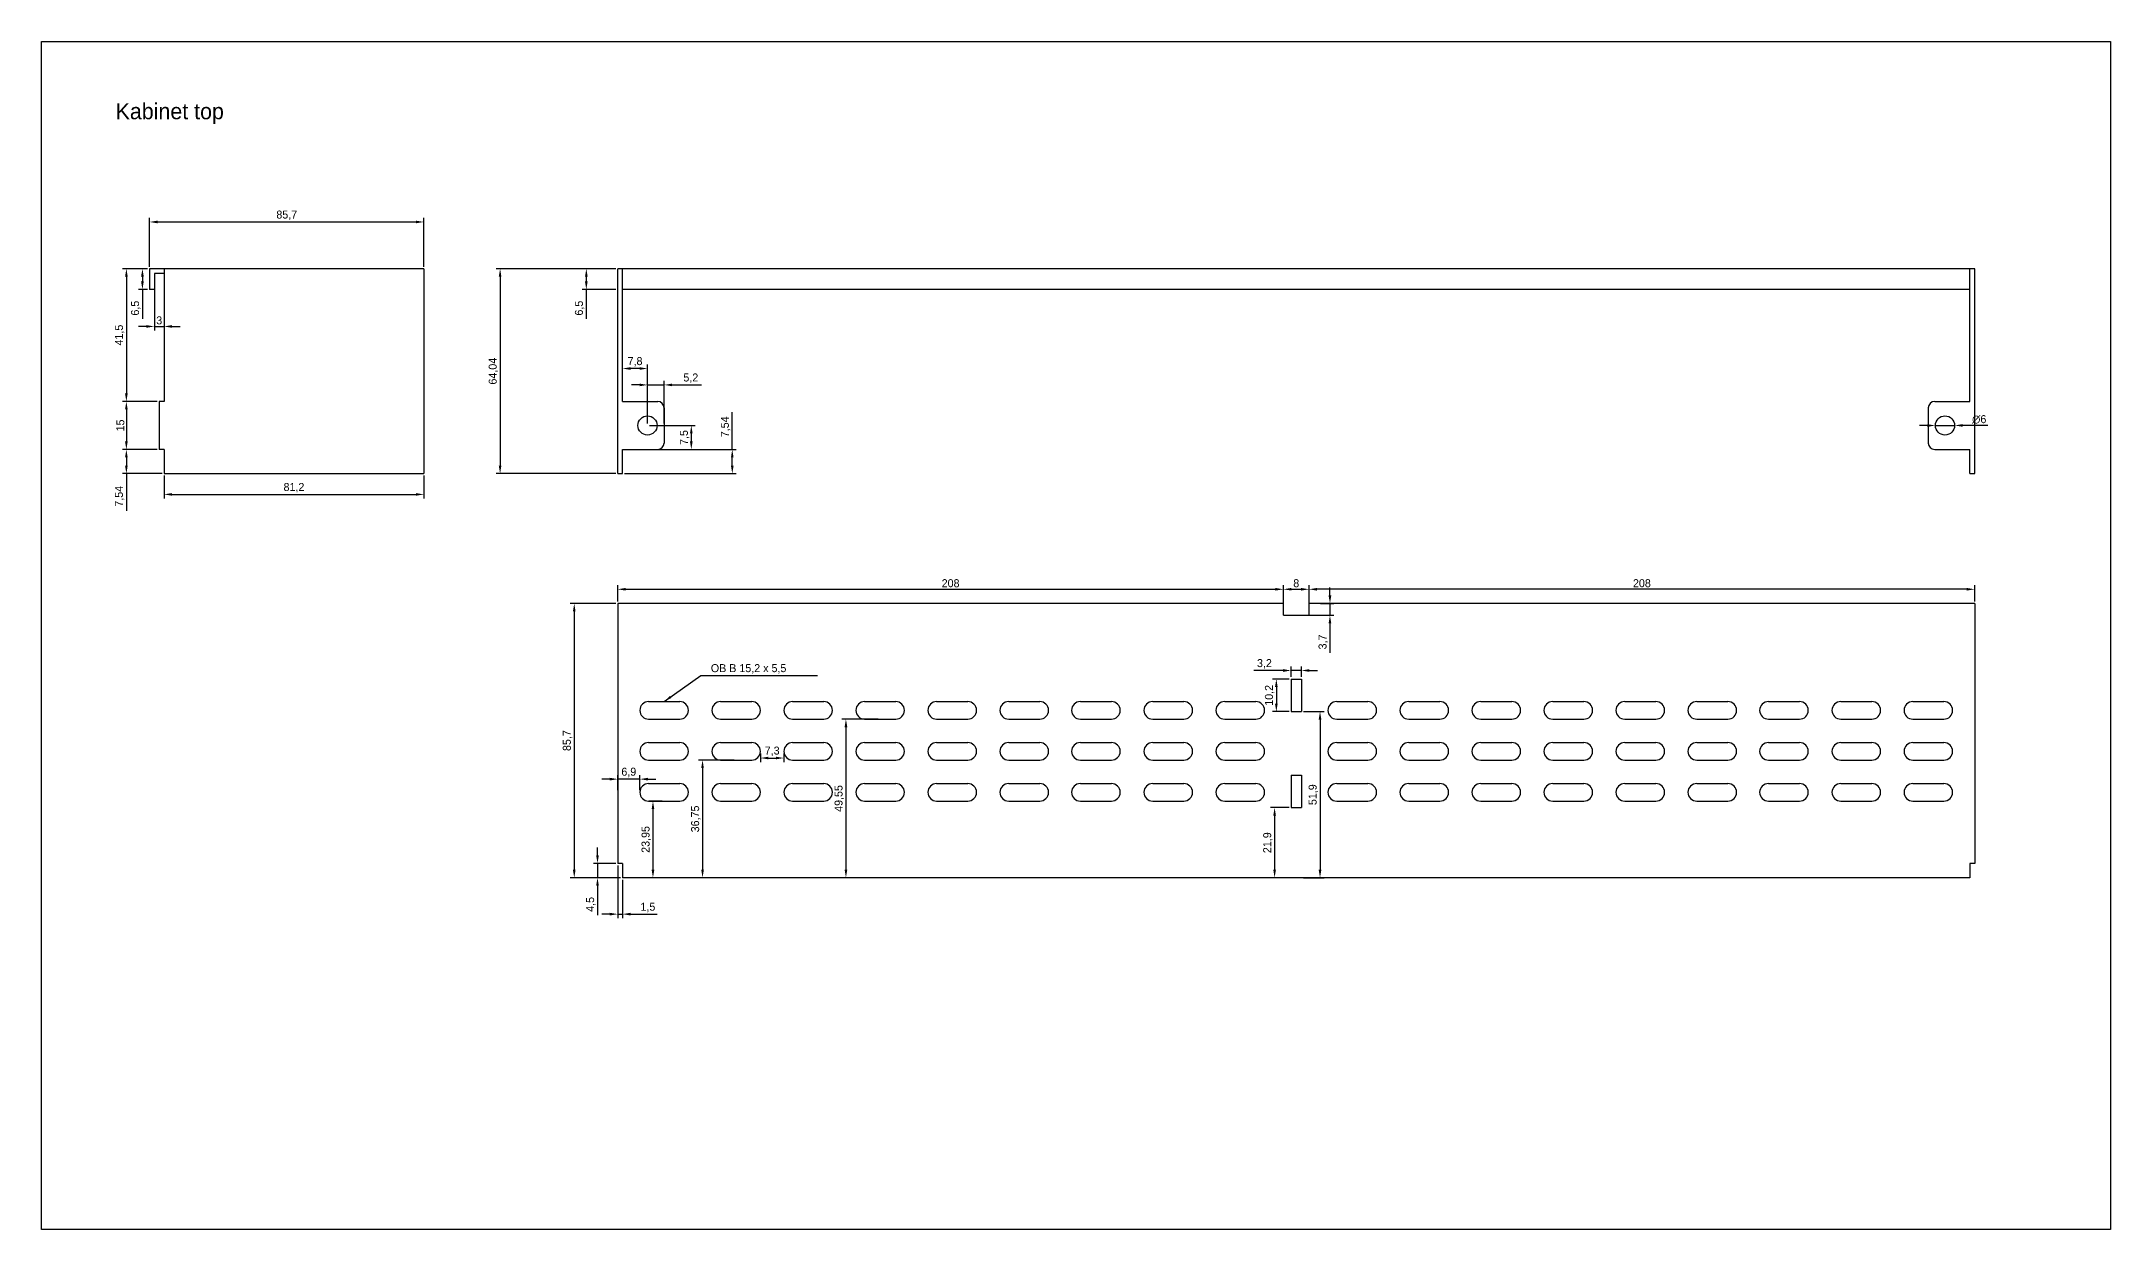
# Model space of a CAD drawing. Header units: millimetres. Extents: x -135 to 1644, y -143 to 836.
# Drawn here: x 998 to 1644, y 266 to 638 of the extents above; entities that cross this region are included whole.
import ezdxf

# ---------------------------------------------------------------- set-up
doc = ezdxf.new("R2010")
doc.units = ezdxf.units.MM
for name, color, linetype in [('Descriptive Text', 36, 'Continuous'), ('dimensions', 151, 'Continuous'), ('Rack Cabinet Top', 84, 'Continuous')]:
    doc.layers.add(name, color=color, linetype=linetype)
doc.dimstyles.new('ISO-25', dxfattribs={"dimtxt": 2.5, "dimasz": 2.5, "dimexe": 1.25, "dimexo": 0.625, "dimtad": 1, "dimtxsty": 'Standard', "dimcen": 2.5, "dimadec": 0, "dimazin": 0, "dimtfac": 1, "dimtmove": 0, "dimatfit": 3, "dimfxl": 0, "dimarcsym": 0})

# ---------------------------------------------------------------- blocks, each defined once
blk = doc.blocks.new('*D57')
at = {"layer": 'dimensions', "color": 0, "lineweight": -2}
for p, q in [((1177.2, 566.61), (1139.82, 566.61)), ((1141.07, 564.11), (1141.07, 505.07)), ((1177.2, 502.57), (1139.82, 502.57))]:
    blk.add_line(p, q, dxfattribs=at)
at = {"layer": 'dimensions', "color": 0}
for points in [[(1140.65, 564.11), (1141.48, 564.11), (1141.07, 566.61)], [(1140.65, 505.07), (1141.48, 505.07), (1141.07, 502.57)]]:
    blk.add_solid(points, dxfattribs=at)
at = {"layer": 'dimensions', "color": 0, "insert": (1138.98, 534.59), "char_height": 2.5, "attachment_point": 5, "rotation": 90}
blk.add_mtext('64,04', dxfattribs=at)
blk = doc.blocks.new('*D58')
at = {"layer": 'dimensions', "color": 0, "lineweight": -2}
for p, q in [((1213.61, 510.11), (1213.61, 521.78)), ((1179.95, 510.11), (1214.86, 510.11)), ((1213.61, 505.07), (1213.61, 507.61)), ((1179.95, 502.57), (1214.86, 502.57))]:
    blk.add_line(p, q, dxfattribs=at)
at = {"layer": 'dimensions', "color": 0}
for points in [[(1213.2, 507.61), (1214.03, 507.61), (1213.61, 510.11)], [(1213.2, 505.07), (1214.03, 505.07), (1213.61, 502.57)]]:
    blk.add_solid(points, dxfattribs=at)
at = {"layer": 'dimensions', "color": 0, "insert": (1211.53, 517.2), "char_height": 2.5, "attachment_point": 5, "rotation": 90}
blk.add_mtext('7,54', dxfattribs=at)
blk = doc.blocks.new('*D59')
at = {"layer": 'dimensions', "color": 0, "lineweight": -2}
for p, q in [((1187.75, 517.61), (1202.06, 517.61)), ((1200.81, 515.11), (1200.81, 512.61)), ((1187.75, 510.11), (1202.06, 510.11))]:
    blk.add_line(p, q, dxfattribs=at)
at = {"layer": 'dimensions', "color": 0}
for points in [[(1200.4, 515.11), (1201.23, 515.11), (1200.81, 517.61)], [(1200.4, 512.61), (1201.23, 512.61), (1200.81, 510.11)]]:
    blk.add_solid(points, dxfattribs=at)
at = {"layer": 'dimensions', "color": 0, "insert": (1198.73, 513.86), "char_height": 2.5, "attachment_point": 5, "rotation": 90}
blk.add_mtext('7,5', dxfattribs=at)
blk = doc.blocks.new('*D60')
at = {"layer": 'dimensions', "color": 0, "lineweight": -2}
for p, q in [((1184.63, 530.29), (1182.13, 530.29)), ((1187.13, 518.24), (1187.13, 531.54)), ((1187.13, 530.29), (1192.33, 530.29)), ((1192.33, 518.24), (1192.33, 531.54)), ((1194.83, 530.29), (1203.99, 530.29))]:
    blk.add_line(p, q, dxfattribs=at)
at = {"layer": 'dimensions', "color": 0}
for points in [[(1184.63, 530.71), (1184.63, 529.88), (1187.13, 530.29)], [(1194.83, 530.71), (1194.83, 529.88), (1192.33, 530.29)]]:
    blk.add_solid(points, dxfattribs=at)
at = {"layer": 'dimensions', "color": 0, "insert": (1200.66, 532.38), "char_height": 2.5, "attachment_point": 5}
blk.add_mtext('5,2', dxfattribs=at)
blk = doc.blocks.new('*D61')
at = {"layer": 'dimensions', "color": 0, "lineweight": -2}
for p, q in [((1179.33, 525.74), (1179.33, 536.66)), ((1187.13, 518.24), (1187.13, 536.66)), ((1184.63, 535.41), (1181.83, 535.41))]:
    blk.add_line(p, q, dxfattribs=at)
at = {"layer": 'dimensions', "color": 0}
for points in [[(1181.83, 535.83), (1181.83, 535), (1179.33, 535.41)], [(1184.63, 535.83), (1184.63, 535), (1187.13, 535.41)]]:
    blk.add_solid(points, dxfattribs=at)
at = {"layer": 'dimensions', "color": 0, "insert": (1183.23, 537.5), "char_height": 2.5, "attachment_point": 5}
blk.add_mtext('7,8', dxfattribs=at)
blk = doc.blocks.new('*D62')
at = {"layer": 'dimensions', "color": 0, "lineweight": -2}
for p, q in [((1177.2, 566.61), (1166.76, 566.61)), ((1168.01, 564.11), (1168.01, 562.61)), ((1177.2, 560.11), (1166.76, 560.11)), ((1168.01, 560.11), (1168.01, 550.95))]:
    blk.add_line(p, q, dxfattribs=at)
at = {"layer": 'dimensions', "color": 0}
for points in [[(1167.59, 564.11), (1168.43, 564.11), (1168.01, 566.61)], [(1167.59, 562.61), (1168.43, 562.61), (1168.01, 560.11)]]:
    blk.add_solid(points, dxfattribs=at)
at = {"layer": 'dimensions', "color": 0, "insert": (1165.93, 554.28), "char_height": 2.5, "attachment_point": 5, "rotation": 90}
blk.add_mtext('6,5', dxfattribs=at)
blk = doc.blocks.new('*D72')
at = {"layer": 'dimensions', "color": 0, "lineweight": -2}
for p, q in [((1031.56, 567.24), (1031.56, 582.46)), ((1117.26, 567.24), (1117.26, 582.46)), ((1034.06, 581.21), (1114.76, 581.21))]:
    blk.add_line(p, q, dxfattribs=at)
at = {"layer": 'dimensions', "color": 0}
for points in [[(1034.06, 581.63), (1034.06, 580.79), (1031.56, 581.21)], [(1114.76, 581.63), (1114.76, 580.79), (1117.26, 581.21)]]:
    blk.add_solid(points, dxfattribs=at)
at = {"layer": 'dimensions', "color": 0, "insert": (1074.41, 583.29), "char_height": 2.5, "attachment_point": 5}
blk.add_mtext('85,7', dxfattribs=at)
blk = doc.blocks.new('*D73')
at = {"layer": 'dimensions', "color": 0, "lineweight": -2}
for p, q in [((1030.94, 566.61), (1023.05, 566.61)), ((1024.3, 564.11), (1024.3, 527.61)), ((1033.94, 525.11), (1023.05, 525.11))]:
    blk.add_line(p, q, dxfattribs=at)
at = {"layer": 'dimensions', "color": 0}
for points in [[(1023.88, 564.11), (1024.71, 564.11), (1024.3, 566.61)], [(1023.88, 527.61), (1024.71, 527.61), (1024.3, 525.11)]]:
    blk.add_solid(points, dxfattribs=at)
at = {"layer": 'dimensions', "color": 0, "insert": (1022.21, 545.86), "char_height": 2.5, "attachment_point": 5, "rotation": 90}
blk.add_mtext('41,5', dxfattribs=at)
blk = doc.blocks.new('*D74')
at = {"layer": 'dimensions', "color": 0, "lineweight": -2}
for p, q in [((1033.94, 525.11), (1023.05, 525.11)), ((1024.3, 522.61), (1024.3, 512.61)), ((1033.94, 510.11), (1023.05, 510.11))]:
    blk.add_line(p, q, dxfattribs=at)
at = {"layer": 'dimensions', "color": 0}
for points in [[(1023.88, 522.61), (1024.71, 522.61), (1024.3, 525.11)], [(1023.88, 512.61), (1024.71, 512.61), (1024.3, 510.11)]]:
    blk.add_solid(points, dxfattribs=at)
at = {"layer": 'dimensions', "color": 0, "insert": (1022.42, 517.61), "char_height": 2.5, "attachment_point": 5, "rotation": 90}
blk.add_mtext('15', dxfattribs=at)
blk = doc.blocks.new('*D75')
at = {"layer": 'dimensions', "color": 0, "lineweight": -2}
for p, q in [((1033.94, 510.11), (1023.05, 510.11)), ((1024.3, 507.61), (1024.3, 505.07)), ((1035.44, 502.57), (1023.05, 502.57)), ((1024.3, 502.57), (1024.3, 490.9))]:
    blk.add_line(p, q, dxfattribs=at)
at = {"layer": 'dimensions', "color": 0}
for points in [[(1023.88, 507.61), (1024.71, 507.61), (1024.3, 510.11)], [(1023.88, 505.07), (1024.71, 505.07), (1024.3, 502.57)]]:
    blk.add_solid(points, dxfattribs=at)
at = {"layer": 'dimensions', "color": 0, "insert": (1022.21, 495.49), "char_height": 2.5, "attachment_point": 5, "rotation": 90}
blk.add_mtext('7,54', dxfattribs=at)
blk = doc.blocks.new('*D76')
at = {"layer": 'dimensions', "color": 0, "lineweight": -2}
for p, q in [((1030.94, 566.61), (1028.06, 566.61)), ((1029.31, 564.11), (1029.31, 562.61)), ((1030.94, 560.11), (1028.06, 560.11)), ((1029.31, 560.11), (1029.31, 550.95))]:
    blk.add_line(p, q, dxfattribs=at)
at = {"layer": 'dimensions', "color": 0}
for points in [[(1028.89, 564.11), (1029.73, 564.11), (1029.31, 566.61)], [(1028.89, 562.61), (1029.73, 562.61), (1029.31, 560.11)]]:
    blk.add_solid(points, dxfattribs=at)
at = {"layer": 'dimensions', "color": 0, "insert": (1027.23, 554.28), "char_height": 2.5, "attachment_point": 5, "rotation": 90}
blk.add_mtext('6,5', dxfattribs=at)
blk = doc.blocks.new('*D77')
at = {"layer": 'dimensions', "color": 0, "lineweight": -2}
for p, q in [((1033.06, 564.49), (1033.06, 547.31)), ((1036.06, 564.49), (1036.06, 547.31)), ((1030.56, 548.56), (1028.06, 548.56)), ((1033.06, 548.56), (1036.06, 548.56)), ((1038.56, 548.56), (1041.06, 548.56))]:
    blk.add_line(p, q, dxfattribs=at)
at = {"layer": 'dimensions', "color": 0}
for points in [[(1030.56, 548.98), (1030.56, 548.15), (1033.06, 548.56)], [(1038.56, 548.98), (1038.56, 548.15), (1036.06, 548.56)]]:
    blk.add_solid(points, dxfattribs=at)
at = {"layer": 'dimensions', "color": 0, "insert": (1034.56, 550.44), "char_height": 2.5, "attachment_point": 5}
blk.add_mtext('3', dxfattribs=at)
blk = doc.blocks.new('*D81')
at = {"layer": 'dimensions', "color": 0, "lineweight": -2}
for p, q in [((1036.06, 501.95), (1036.06, 494.83)), ((1117.26, 501.95), (1117.26, 494.83)), ((1038.56, 496.08), (1114.76, 496.08))]:
    blk.add_line(p, q, dxfattribs=at)
at = {"layer": 'dimensions', "color": 0}
for points in [[(1038.56, 496.49), (1038.56, 495.66), (1036.06, 496.08)], [(1114.76, 496.49), (1114.76, 495.66), (1117.26, 496.08)]]:
    blk.add_solid(points, dxfattribs=at)
at = {"layer": 'dimensions', "color": 0, "insert": (1076.66, 498.16), "char_height": 2.5, "attachment_point": 5}
blk.add_mtext('81,2', dxfattribs=at)
blk = doc.blocks.new('*D84')
at = {"layer": 'dimensions', "color": 0, "lineweight": -2}
for p, q in [((1177.83, 462.61), (1177.83, 467.68)), ((1180.33, 466.43), (1383.33, 466.43)), ((1385.83, 460.77), (1385.83, 467.68))]:
    blk.add_line(p, q, dxfattribs=at)
at = {"layer": 'dimensions', "color": 0}
for points in [[(1180.33, 466.85), (1180.33, 466.02), (1177.83, 466.43)], [(1383.33, 466.85), (1383.33, 466.02), (1385.83, 466.43)]]:
    blk.add_solid(points, dxfattribs=at)
at = {"layer": 'dimensions', "color": 0, "insert": (1281.83, 468.31), "char_height": 2.5, "attachment_point": 5}
blk.add_mtext('208', dxfattribs=at)
blk = doc.blocks.new('*D85')
at = {"layer": 'dimensions', "color": 0, "lineweight": -2}
for p, q in [((1385.83, 460.77), (1385.83, 467.68)), ((1388.33, 466.43), (1391.33, 466.43)), ((1393.83, 460.77), (1393.83, 467.68))]:
    blk.add_line(p, q, dxfattribs=at)
at = {"layer": 'dimensions', "color": 0}
for points in [[(1388.33, 466.85), (1388.33, 466.02), (1385.83, 466.43)], [(1391.33, 466.85), (1391.33, 466.02), (1393.83, 466.43)]]:
    blk.add_solid(points, dxfattribs=at)
at = {"layer": 'dimensions', "color": 0, "insert": (1389.83, 468.31), "char_height": 2.5, "attachment_point": 5}
blk.add_mtext('8', dxfattribs=at)
blk = doc.blocks.new('*D86')
at = {"layer": 'dimensions', "color": 0, "lineweight": -2}
for p, q in [((1393.83, 461.39), (1393.83, 467.68)), ((1599.33, 466.43), (1396.33, 466.43)), ((1601.83, 462.61), (1601.83, 467.68))]:
    blk.add_line(p, q, dxfattribs=at)
at = {"layer": 'dimensions', "color": 0}
for points in [[(1396.33, 466.85), (1396.33, 466.02), (1393.83, 466.43)], [(1599.33, 466.85), (1599.33, 466.02), (1601.83, 466.43)]]:
    blk.add_solid(points, dxfattribs=at)
at = {"layer": 'dimensions', "color": 0, "insert": (1497.83, 468.31), "char_height": 2.5, "attachment_point": 5}
blk.add_mtext('208', dxfattribs=at)
blk = doc.blocks.new('*D87')
at = {"layer": 'dimensions', "color": 0, "lineweight": -2}
for p, q in [((1400.36, 464.49), (1400.36, 466.99)), ((1397.43, 461.99), (1401.61, 461.99)), ((1400.36, 461.99), (1400.36, 458.29)), ((1393.45, 458.29), (1401.61, 458.29)), ((1400.36, 455.79), (1400.36, 446.62))]:
    blk.add_line(p, q, dxfattribs=at)
at = {"layer": 'dimensions', "color": 0}
for points in [[(1399.94, 464.49), (1400.78, 464.49), (1400.36, 461.99)], [(1399.94, 455.79), (1400.78, 455.79), (1400.36, 458.29)]]:
    blk.add_solid(points, dxfattribs=at)
at = {"layer": 'dimensions', "color": 0, "insert": (1398.28, 449.96), "char_height": 2.5, "attachment_point": 5, "rotation": 90}
blk.add_mtext('3,7', dxfattribs=at)
blk = doc.blocks.new('*D88')
at = {"layer": 'dimensions', "color": 0, "lineweight": -2}
for p, q in [((1387.6, 398.19), (1381.82, 398.19)), ((1383.07, 395.69), (1383.07, 378.79)), ((1387.6, 376.29), (1381.82, 376.29))]:
    blk.add_line(p, q, dxfattribs=at)
at = {"layer": 'dimensions', "color": 0}
for points in [[(1382.66, 395.69), (1383.49, 395.69), (1383.07, 398.19)], [(1382.66, 378.79), (1383.49, 378.79), (1383.07, 376.29)]]:
    blk.add_solid(points, dxfattribs=at)
at = {"layer": 'dimensions', "color": 0, "insert": (1380.99, 387.24), "char_height": 2.5, "attachment_point": 5, "rotation": 90}
blk.add_mtext('21,9', dxfattribs=at)
blk = doc.blocks.new('*D89')
at = {"layer": 'dimensions', "color": 0, "lineweight": -2}
for p, q in [((1392.05, 428.19), (1398.51, 428.19)), ((1397.26, 425.69), (1397.26, 378.79)), ((1392.05, 376.29), (1398.51, 376.29))]:
    blk.add_line(p, q, dxfattribs=at)
at = {"layer": 'dimensions', "color": 0}
for points in [[(1396.84, 425.69), (1397.68, 425.69), (1397.26, 428.19)], [(1396.84, 378.79), (1397.68, 378.79), (1397.26, 376.29)]]:
    blk.add_solid(points, dxfattribs=at)
at = {"layer": 'dimensions', "color": 0, "insert": (1395.18, 402.24), "char_height": 2.5, "attachment_point": 5, "rotation": 90}
blk.add_mtext('51,9', dxfattribs=at)
blk = doc.blocks.new('*D90')
at = {"layer": 'dimensions', "color": 0, "lineweight": -2}
for p, q in [((1385.73, 441.05), (1376.56, 441.05)), ((1388.23, 439.02), (1388.23, 442.3)), ((1391.43, 441.05), (1388.23, 441.05)), ((1391.43, 439.02), (1391.43, 442.3)), ((1393.93, 441.05), (1396.43, 441.05))]:
    blk.add_line(p, q, dxfattribs=at)
at = {"layer": 'dimensions', "color": 0}
for points in [[(1385.73, 441.47), (1385.73, 440.63), (1388.23, 441.05)], [(1393.93, 441.47), (1393.93, 440.63), (1391.43, 441.05)]]:
    blk.add_solid(points, dxfattribs=at)
at = {"layer": 'dimensions', "color": 0, "insert": (1379.89, 443.13), "char_height": 2.5, "attachment_point": 5}
blk.add_mtext('3,2', dxfattribs=at)
blk = doc.blocks.new('*D91')
at = {"layer": 'dimensions', "color": 0, "lineweight": -2}
for p, q in [((1387.65, 438.39), (1382.36, 438.39)), ((1383.61, 435.89), (1383.61, 430.69)), ((1387.6, 428.19), (1382.36, 428.19))]:
    blk.add_line(p, q, dxfattribs=at)
at = {"layer": 'dimensions', "color": 0}
for points in [[(1383.19, 435.89), (1384.03, 435.89), (1383.61, 438.39)], [(1383.19, 430.69), (1384.03, 430.69), (1383.61, 428.19)]]:
    blk.add_solid(points, dxfattribs=at)
at = {"layer": 'dimensions', "color": 0, "insert": (1381.53, 433.29), "char_height": 2.5, "attachment_point": 5, "rotation": 90}
blk.add_mtext('10,2', dxfattribs=at)
blk = doc.blocks.new('*D92')
at = {"layer": 'dimensions', "color": 0, "lineweight": -2}
for p, q in [((1191.7, 400.24), (1187.58, 400.24)), ((1188.83, 397.74), (1188.83, 378.79)), ((1191.7, 376.29), (1187.58, 376.29))]:
    blk.add_line(p, q, dxfattribs=at)
at = {"layer": 'dimensions', "color": 0}
for points in [[(1188.42, 397.74), (1189.25, 397.74), (1188.83, 400.24)], [(1188.42, 378.79), (1189.25, 378.79), (1188.83, 376.29)]]:
    blk.add_solid(points, dxfattribs=at)
at = {"layer": 'dimensions', "color": 0, "insert": (1186.75, 388.26), "char_height": 2.5, "attachment_point": 5, "rotation": 90}
blk.add_mtext('23,95', dxfattribs=at)
blk = doc.blocks.new('*D93')
at = {"layer": 'dimensions', "color": 0, "lineweight": -2}
for p, q in [((1214.2, 413.04), (1203.08, 413.04)), ((1204.33, 410.54), (1204.33, 378.79)), ((1214.2, 376.29), (1203.08, 376.29))]:
    blk.add_line(p, q, dxfattribs=at)
at = {"layer": 'dimensions', "color": 0}
for points in [[(1203.91, 410.54), (1204.74, 410.54), (1204.33, 413.04)], [(1203.91, 378.79), (1204.74, 378.79), (1204.33, 376.29)]]:
    blk.add_solid(points, dxfattribs=at)
at = {"layer": 'dimensions', "color": 0, "insert": (1202.24, 394.66), "char_height": 2.5, "attachment_point": 5, "rotation": 90}
blk.add_mtext('36,75', dxfattribs=at)
blk = doc.blocks.new('*D94')
at = {"layer": 'dimensions', "color": 0, "lineweight": -2}
for p, q in [((1177.83, 403.61), (1177.83, 408.35)), ((1184.73, 403.61), (1184.73, 408.35)), ((1175.33, 407.1), (1172.83, 407.1)), ((1184.73, 407.1), (1177.83, 407.1)), ((1187.23, 407.1), (1189.73, 407.1))]:
    blk.add_line(p, q, dxfattribs=at)
at = {"layer": 'dimensions', "color": 0}
for points in [[(1175.33, 407.52), (1175.33, 406.69), (1177.83, 407.1)], [(1187.23, 407.52), (1187.23, 406.69), (1184.73, 407.1)]]:
    blk.add_solid(points, dxfattribs=at)
at = {"layer": 'dimensions', "color": 0, "insert": (1181.28, 409.19), "char_height": 2.5, "attachment_point": 5}
blk.add_mtext('6,9', dxfattribs=at)
blk = doc.blocks.new('*D95')
at = {"layer": 'dimensions', "color": 0, "lineweight": -2}
for p, q in [((1222.43, 415.16), (1222.43, 412.45)), ((1229.73, 415.16), (1229.73, 412.45)), ((1224.93, 413.7), (1227.23, 413.7))]:
    blk.add_line(p, q, dxfattribs=at)
at = {"layer": 'dimensions', "color": 0}
for points in [[(1224.93, 414.12), (1224.93, 413.29), (1222.43, 413.7)], [(1227.23, 414.12), (1227.23, 413.29), (1229.73, 413.7)]]:
    blk.add_solid(points, dxfattribs=at)
at = {"layer": 'dimensions', "color": 0, "insert": (1226.08, 415.79), "char_height": 2.5, "attachment_point": 5}
blk.add_mtext('7,3', dxfattribs=at)
blk = doc.blocks.new('*D96')
at = {"layer": 'dimensions', "color": 0, "lineweight": -2}
for p, q in [((1177.2, 461.99), (1162.99, 461.99)), ((1164.24, 459.49), (1164.24, 378.79)), ((1177.2, 376.29), (1162.99, 376.29))]:
    blk.add_line(p, q, dxfattribs=at)
at = {"layer": 'dimensions', "color": 0}
for points in [[(1163.82, 459.49), (1164.65, 459.49), (1164.24, 461.99)], [(1163.82, 378.79), (1164.65, 378.79), (1164.24, 376.29)]]:
    blk.add_solid(points, dxfattribs=at)
at = {"layer": 'dimensions', "color": 0, "insert": (1162.15, 419.14), "char_height": 2.5, "attachment_point": 5, "rotation": 90}
blk.add_mtext('85,7', dxfattribs=at)
blk = doc.blocks.new('*D117')
at = {"layer": 'dimensions', "color": 0, "lineweight": -2}
for p, q in [((1587.03, 517.6), (1584.53, 517.6)), ((1589.53, 517.61), (1595.53, 517.62)), ((1605.94, 517.64), (1598.03, 517.62))]:
    blk.add_line(p, q, dxfattribs=at)
at = {"layer": 'dimensions', "color": 0}
for points in [[(1587.03, 518.02), (1587.03, 517.18), (1589.53, 517.61)], [(1598.03, 518.04), (1598.03, 517.21), (1595.53, 517.62)]]:
    blk.add_solid(points, dxfattribs=at)
at = {"layer": 'dimensions', "color": 0, "insert": (1603.23, 519.51), "char_height": 2.5, "attachment_point": 5, "rotation": 0.11829}
blk.add_mtext('∅6', dxfattribs=at)
blk = doc.blocks.new('*D121')
at = {"layer": 'dimensions', "color": 0, "lineweight": -2}
for p, q in [((1259.2, 425.84), (1247.88, 425.84)), ((1249.13, 423.34), (1249.13, 378.79)), ((1259.2, 376.29), (1247.88, 376.29))]:
    blk.add_line(p, q, dxfattribs=at)
at = {"layer": 'dimensions', "color": 0}
for points in [[(1248.71, 423.34), (1249.55, 423.34), (1249.13, 425.84)], [(1248.71, 378.79), (1249.55, 378.79), (1249.13, 376.29)]]:
    blk.add_solid(points, dxfattribs=at)
at = {"layer": 'dimensions', "color": 0, "insert": (1247.05, 401.06), "char_height": 2.5, "attachment_point": 5, "rotation": 90}
blk.add_mtext('49,55', dxfattribs=at)
blk = doc.blocks.new('*D124')
at = {"layer": 'dimensions', "color": 0, "lineweight": -2}
for p, q in [((1177.83, 380.16), (1177.83, 363.67)), ((1179.33, 375.66), (1179.33, 363.67)), ((1175.33, 364.92), (1172.83, 364.92)), ((1177.83, 364.92), (1179.33, 364.92)), ((1181.83, 364.92), (1190.16, 364.92))]:
    blk.add_line(p, q, dxfattribs=at)
at = {"layer": 'dimensions', "color": 0}
for points in [[(1175.33, 365.33), (1175.33, 364.5), (1177.83, 364.92)], [(1181.83, 365.33), (1181.83, 364.5), (1179.33, 364.92)]]:
    blk.add_solid(points, dxfattribs=at)
at = {"layer": 'dimensions', "color": 0, "insert": (1187.25, 367), "char_height": 2.5, "attachment_point": 5}
blk.add_mtext('1,5', dxfattribs=at)
blk = doc.blocks.new('*D125')
at = {"layer": 'dimensions', "color": 0, "lineweight": -2}
for p, q in [((1171.5, 383.29), (1171.5, 385.79)), ((1177.2, 380.79), (1170.25, 380.79)), ((1178.7, 376.29), (1170.25, 376.29)), ((1171.5, 380.79), (1171.5, 376.29)), ((1171.5, 373.79), (1171.5, 364.62))]:
    blk.add_line(p, q, dxfattribs=at)
at = {"layer": 'dimensions', "color": 0}
for points in [[(1171.08, 383.29), (1171.92, 383.29), (1171.5, 380.79)], [(1171.08, 373.79), (1171.92, 373.79), (1171.5, 376.29)]]:
    blk.add_solid(points, dxfattribs=at)
at = {"layer": 'dimensions', "color": 0, "insert": (1169.42, 367.96), "char_height": 2.5, "attachment_point": 5, "rotation": 90}
blk.add_mtext('4,5', dxfattribs=at)

msp = doc.modelspace()

# ---------------------------------------------------------------- linework, layer by layer
at = {"layer": 'Descriptive Text'}
msp.add_lwpolyline([(997.742, 637.64), (1644.283, 637.64), (1644.283, 266.334), (997.742, 266.334)], close=True, dxfattribs=at)
at = {"layer": 'Rack Cabinet Top'}
for p, q in [((1117.261, 566.613), (1031.561, 566.613)), ((1031.561, 566.613), (1031.561, 560.113)), ((1036.061, 565.113), (1033.061, 565.113)), ((1033.061, 565.113), (1033.061, 560.113)), ((1036.061, 566.613), (1036.061, 525.113)), ((1117.261, 566.613), (1117.261, 502.571)), ((1601.827, 566.613), (1177.829, 566.613)), ((1177.829, 502.571), (1177.829, 566.613)), ((1179.329, 525.113), (1179.329, 566.613)), ((1600.327, 525.113), (1600.327, 566.613)), ((1601.827, 502.571), (1601.827, 566.613)), ((1033.061, 560.113), (1031.561, 560.113)), ((1600.327, 560.113), (1179.329, 560.113)), ((1036.061, 525.113), (1034.561, 525.113)), ((1034.561, 525.113), (1034.561, 510.113)), ((1179.329, 525.113), (1190.327, 525.113)), ((1589.327, 525.113), (1600.327, 525.113)), ((1192.327, 523.113), (1192.327, 512.113)), ((1587.327, 523.113), (1587.327, 512.113)), ((1036.061, 510.113), (1034.561, 510.113)), ((1036.061, 510.113), (1036.061, 502.571)), ((1179.329, 502.571), (1179.329, 510.113)), ((1179.329, 510.113), (1190.327, 510.113)), ((1589.327, 510.113), (1600.327, 510.113)), ((1600.327, 502.571), (1600.327, 510.113)), ((1036.061, 502.571), (1117.261, 502.571)), ((1177.829, 502.571), (1179.329, 502.571)), ((1600.327, 502.571), (1601.827, 502.571)), ((1177.829, 461.99), (1177.829, 380.79)), ((1385.827, 461.99), (1177.829, 461.99)), ((1385.827, 458.291), (1385.827, 461.99)), ((1601.827, 461.99), (1393.827, 461.99)), ((1393.827, 458.291), (1393.827, 461.99)), ((1601.827, 461.99), (1601.827, 380.79)), ((1385.827, 458.291), (1393.827, 458.291)), ((1388.228, 438.391), (1388.228, 428.191)), ((1388.228, 438.391), (1391.428, 438.391)), ((1391.428, 438.391), (1391.428, 428.191)), ((1187.477, 431.34), (1197.177, 431.34)), ((1209.977, 431.34), (1219.677, 431.34)), ((1232.477, 431.34), (1242.177, 431.34)), ((1254.977, 431.34), (1264.677, 431.34)), ((1277.477, 431.34), (1287.177, 431.34)), ((1299.977, 431.34), (1309.677, 431.34)), ((1322.372, 431.34), (1332.072, 431.34)), ((1344.977, 431.34), (1354.677, 431.34)), ((1367.477, 431.34), (1377.177, 431.34)), ((1388.228, 428.191), (1391.428, 428.191)), ((1402.477, 431.34), (1412.177, 431.34)), ((1424.977, 431.34), (1434.677, 431.34)), ((1447.477, 431.34), (1457.177, 431.34)), ((1469.977, 431.34), (1479.677, 431.34)), ((1492.477, 431.34), (1502.177, 431.34)), ((1514.977, 431.34), (1524.677, 431.34)), ((1537.372, 431.34), (1547.072, 431.34)), ((1559.977, 431.34), (1569.677, 431.34)), ((1582.477, 431.34), (1592.177, 431.34)), ((1187.477, 425.84), (1197.177, 425.84)), ((1209.977, 425.84), (1219.677, 425.84)), ((1232.477, 425.84), (1242.177, 425.84)), ((1254.977, 425.84), (1264.677, 425.84)), ((1277.477, 425.84), (1287.177, 425.84)), ((1299.977, 425.84), (1309.677, 425.84)), ((1322.372, 425.84), (1332.072, 425.84)), ((1344.977, 425.84), (1354.677, 425.84)), ((1367.477, 425.84), (1377.177, 425.84)), ((1402.477, 425.84), (1412.177, 425.84)), ((1424.977, 425.84), (1434.677, 425.84)), ((1447.477, 425.84), (1457.177, 425.84)), ((1469.977, 425.84), (1479.677, 425.84)), ((1492.477, 425.84), (1502.177, 425.84)), ((1514.977, 425.84), (1524.677, 425.84)), ((1537.372, 425.84), (1547.072, 425.84)), ((1559.977, 425.84), (1569.677, 425.84)), ((1582.477, 425.84), (1592.177, 425.84)), ((1187.477, 418.54), (1197.177, 418.54)), ((1209.977, 418.54), (1219.677, 418.54)), ((1232.477, 418.54), (1242.177, 418.54)), ((1254.977, 418.54), (1264.677, 418.54)), ((1277.477, 418.54), (1287.177, 418.54)), ((1299.977, 418.54), (1309.677, 418.54)), ((1322.372, 418.54), (1332.072, 418.54)), ((1344.977, 418.54), (1354.677, 418.54)), ((1367.477, 418.54), (1377.177, 418.54)), ((1402.477, 418.54), (1412.177, 418.54)), ((1424.977, 418.54), (1434.677, 418.54)), ((1447.477, 418.54), (1457.177, 418.54)), ((1469.977, 418.54), (1479.677, 418.54)), ((1492.477, 418.54), (1502.177, 418.54)), ((1514.977, 418.54), (1524.677, 418.54)), ((1537.372, 418.54), (1547.072, 418.54)), ((1559.977, 418.54), (1569.677, 418.54)), ((1582.477, 418.54), (1592.177, 418.54)), ((1187.477, 413.04), (1197.177, 413.04)), ((1209.977, 413.04), (1219.677, 413.04)), ((1232.477, 413.04), (1242.177, 413.04)), ((1254.977, 413.04), (1264.677, 413.04)), ((1277.477, 413.04), (1287.177, 413.04)), ((1299.977, 413.04), (1309.677, 413.04)), ((1322.372, 413.04), (1332.072, 413.04)), ((1344.977, 413.04), (1354.677, 413.04)), ((1367.477, 413.04), (1377.177, 413.04)), ((1388.228, 408.391), (1391.428, 408.391)), ((1388.228, 408.391), (1388.228, 398.191)), ((1391.428, 408.391), (1391.428, 398.191)), ((1402.477, 413.04), (1412.177, 413.04)), ((1424.977, 413.04), (1434.677, 413.04)), ((1447.477, 413.04), (1457.177, 413.04)), ((1469.977, 413.04), (1479.677, 413.04)), ((1492.477, 413.04), (1502.177, 413.04)), ((1514.977, 413.04), (1524.677, 413.04)), ((1537.372, 413.04), (1547.072, 413.04)), ((1559.977, 413.04), (1569.677, 413.04)), ((1582.477, 413.04), (1592.177, 413.04)), ((1187.477, 405.74), (1197.177, 405.74)), ((1209.977, 405.74), (1219.677, 405.74)), ((1232.477, 405.74), (1242.177, 405.74)), ((1254.977, 405.74), (1264.677, 405.74)), ((1277.477, 405.74), (1287.177, 405.74)), ((1299.977, 405.74), (1309.677, 405.74)), ((1322.372, 405.74), (1332.072, 405.74)), ((1344.977, 405.74), (1354.677, 405.74)), ((1367.477, 405.74), (1377.177, 405.74)), ((1402.477, 405.74), (1412.177, 405.74)), ((1424.977, 405.74), (1434.677, 405.74)), ((1447.477, 405.74), (1457.177, 405.74)), ((1469.977, 405.74), (1479.677, 405.74)), ((1492.477, 405.74), (1502.177, 405.74)), ((1514.977, 405.74), (1524.677, 405.74)), ((1537.372, 405.74), (1547.072, 405.74)), ((1559.977, 405.74), (1569.677, 405.74)), ((1582.477, 405.74), (1592.177, 405.74)), ((1187.477, 400.24), (1197.177, 400.24)), ((1209.977, 400.24), (1219.677, 400.24)), ((1232.477, 400.24), (1242.177, 400.24)), ((1254.977, 400.24), (1264.677, 400.24)), ((1277.477, 400.24), (1287.177, 400.24)), ((1299.977, 400.24), (1309.677, 400.24)), ((1322.372, 400.24), (1332.072, 400.24)), ((1344.977, 400.24), (1354.677, 400.24)), ((1367.477, 400.24), (1377.177, 400.24)), ((1388.228, 398.191), (1391.428, 398.191)), ((1402.477, 400.24), (1412.177, 400.24)), ((1424.977, 400.24), (1434.677, 400.24)), ((1447.477, 400.24), (1457.177, 400.24)), ((1469.977, 400.24), (1479.677, 400.24)), ((1492.477, 400.24), (1502.177, 400.24)), ((1514.977, 400.24), (1524.677, 400.24)), ((1537.372, 400.24), (1547.072, 400.24)), ((1559.977, 400.24), (1569.677, 400.24)), ((1582.477, 400.24), (1592.177, 400.24)), ((1179.329, 380.79), (1177.829, 380.79)), ((1179.329, 380.79), (1179.329, 376.29)), ((1600.327, 376.29), (1179.329, 376.29)), ((1601.827, 380.79), (1600.327, 380.79)), ((1600.327, 380.79), (1600.327, 376.29))]:
    msp.add_line(p, q, dxfattribs=at)
for centre in [(1187.127, 517.613), (1592.527, 517.613)]:
    msp.add_circle(centre, 3, dxfattribs=at)
for centre, radius, start, end in [((1190.327, 523.113), 2, 0, 90), ((1589.327, 523.113), 2, 90, 180), ((1190.327, 512.113), 2, 270, 0), ((1589.327, 512.113), 2, 180, 270), ((1187.477, 428.59), 2.75, 90, 270), ((1197.177, 428.59), 2.75, 270, 90), ((1209.977, 428.59), 2.75, 90, 270), ((1219.677, 428.59), 2.75, 270, 90), ((1232.477, 428.59), 2.75, 90, 270), ((1242.177, 428.59), 2.75, 270, 90), ((1254.977, 428.59), 2.75, 90, 270), ((1264.677, 428.59), 2.75, 270, 90), ((1277.477, 428.59), 2.75, 90, 270), ((1287.177, 428.59), 2.75, 270, 90), ((1299.977, 428.59), 2.75, 90, 270), ((1309.677, 428.59), 2.75, 270, 90), ((1322.372, 428.59), 2.75, 90, 270), ((1332.072, 428.59), 2.75, 270, 90), ((1344.977, 428.59), 2.75, 90, 270), ((1354.677, 428.59), 2.75, 270, 90), ((1367.477, 428.59), 2.75, 90, 270), ((1377.177, 428.59), 2.75, 270, 90), ((1402.477, 428.59), 2.75, 90, 270), ((1412.177, 428.59), 2.75, 270, 90), ((1424.977, 428.59), 2.75, 90, 270), ((1434.677, 428.59), 2.75, 270, 90), ((1447.477, 428.59), 2.75, 90, 270), ((1457.177, 428.59), 2.75, 270, 90), ((1469.977, 428.59), 2.75, 90, 270), ((1479.677, 428.59), 2.75, 270, 90), ((1492.477, 428.59), 2.75, 90, 270), ((1502.177, 428.59), 2.75, 270, 90), ((1514.977, 428.59), 2.75, 90, 270), ((1524.677, 428.59), 2.75, 270, 90), ((1537.372, 428.59), 2.75, 90, 270), ((1547.072, 428.59), 2.75, 270, 90), ((1559.977, 428.59), 2.75, 90, 270), ((1569.677, 428.59), 2.75, 270, 90), ((1582.477, 428.59), 2.75, 90, 270), ((1592.177, 428.59), 2.75, 270, 90), ((1187.477, 415.79), 2.75, 90, 270), ((1197.177, 415.79), 2.75, 270, 90), ((1209.977, 415.79), 2.75, 90, 270), ((1219.677, 415.79), 2.75, 270, 90), ((1232.477, 415.79), 2.75, 90, 270), ((1242.177, 415.79), 2.75, 270, 90), ((1254.977, 415.79), 2.75, 90, 270), ((1264.677, 415.79), 2.75, 270, 90), ((1277.477, 415.79), 2.75, 90, 270), ((1287.177, 415.79), 2.75, 270, 90), ((1299.977, 415.79), 2.75, 90, 270), ((1309.677, 415.79), 2.75, 270, 90), ((1322.372, 415.79), 2.75, 90, 270), ((1332.072, 415.79), 2.75, 270, 90), ((1344.977, 415.79), 2.75, 90, 270), ((1354.677, 415.79), 2.75, 270, 90), ((1367.477, 415.79), 2.75, 90, 270), ((1377.177, 415.79), 2.75, 270, 90), ((1402.477, 415.79), 2.75, 90, 270), ((1412.177, 415.79), 2.75, 270, 90), ((1424.977, 415.79), 2.75, 90, 270), ((1434.677, 415.79), 2.75, 270, 90), ((1447.477, 415.79), 2.75, 90, 270), ((1457.177, 415.79), 2.75, 270, 90), ((1469.977, 415.79), 2.75, 90, 270), ((1479.677, 415.79), 2.75, 270, 90), ((1492.477, 415.79), 2.75, 90, 270), ((1502.177, 415.79), 2.75, 270, 90), ((1514.977, 415.79), 2.75, 90, 270), ((1524.677, 415.79), 2.75, 270, 90), ((1537.372, 415.79), 2.75, 90, 270), ((1547.072, 415.79), 2.75, 270, 90), ((1559.977, 415.79), 2.75, 90, 270), ((1569.677, 415.79), 2.75, 270, 90), ((1582.477, 415.79), 2.75, 90, 270), ((1592.177, 415.79), 2.75, 270, 90), ((1187.477, 402.99), 2.75, 90, 270), ((1197.177, 402.99), 2.75, 270, 90), ((1209.977, 402.99), 2.75, 90, 270), ((1219.677, 402.99), 2.75, 270, 90), ((1232.477, 402.99), 2.75, 90, 270), ((1242.177, 402.99), 2.75, 270, 90), ((1254.977, 402.99), 2.75, 90, 270), ((1264.677, 402.99), 2.75, 270, 90), ((1277.477, 402.99), 2.75, 90, 270), ((1287.177, 402.99), 2.75, 270, 90), ((1299.977, 402.99), 2.75, 90, 270), ((1309.677, 402.99), 2.75, 270, 90), ((1322.372, 402.99), 2.75, 90, 270), ((1332.072, 402.99), 2.75, 270, 90), ((1344.977, 402.99), 2.75, 90, 270), ((1354.677, 402.99), 2.75, 270, 90), ((1367.477, 402.99), 2.75, 90, 270), ((1377.177, 402.99), 2.75, 270, 90), ((1402.477, 402.99), 2.75, 90, 270), ((1412.177, 402.99), 2.75, 270, 90), ((1424.977, 402.99), 2.75, 90, 270), ((1434.677, 402.99), 2.75, 270, 90), ((1447.477, 402.99), 2.75, 90, 270), ((1457.177, 402.99), 2.75, 270, 90), ((1469.977, 402.99), 2.75, 90, 270), ((1479.677, 402.99), 2.75, 270, 90), ((1492.477, 402.99), 2.75, 90, 270), ((1502.177, 402.99), 2.75, 270, 90), ((1514.977, 402.99), 2.75, 90, 270), ((1524.677, 402.99), 2.75, 270, 90), ((1537.372, 402.99), 2.75, 90, 270), ((1547.072, 402.99), 2.75, 270, 90), ((1559.977, 402.99), 2.75, 90, 270), ((1569.677, 402.99), 2.75, 270, 90), ((1582.477, 402.99), 2.75, 90, 270), ((1592.177, 402.99), 2.75, 270, 90)]:
    msp.add_arc(centre, radius, start, end, dxfattribs=at)

# ---------------------------------------------------------------- texts
at = {"layer": 'Descriptive Text', "insert": (1020.939, 618.308), "char_height": 5, "width": 229.3724, "attachment_point": 1}
msp.add_mtext('Kabinet top', dxfattribs=at)
at = {"layer": 'dimensions', "insert": (1206.917, 440.075), "char_height": 2.5, "attachment_point": 7}
msp.add_mtext('OB B 15,2 x 5,5', dxfattribs=at)

# ---------------------------------------------------------------- dimensions: what is measured, and where the dimension line sits
at = {"layer": 'dimensions'}
for base, p1, p2, picture, middle in [((1117.261, 581.209), (1031.561, 566.613), (1117.261, 566.613), '*D72', (1074.411, 583.292)), ((1036.061, 548.565), (1033.061, 565.113), (1036.061, 565.113), '*D77', (1034.561, 550.44)), ((1179.329, 535.412), (1187.127, 517.613), (1179.329, 525.113), '*D61', (1183.228, 537.496)), ((1192.327, 530.295), (1187.127, 517.613), (1192.327, 517.613), '*D60', (1200.66, 532.378)), ((1117.261, 496.078), (1036.061, 502.571), (1117.261, 502.571), '*D81', (1076.661, 498.161)), ((1385.827, 466.433), (1177.829, 461.99), (1385.827, 460.141), '*D84', (1281.828, 468.308)), ((1393.827, 466.433), (1385.827, 460.141), (1393.827, 460.141), '*D85', (1389.827, 468.308)), ((1393.827, 466.433), (1601.827, 461.99), (1393.827, 460.766), '*D86', (1497.827, 468.308)), ((1388.228, 441.049), (1391.428, 438.391), (1388.228, 438.391), '*D90', (1379.894, 443.132)), ((1229.727, 413.704), (1222.427, 415.79), (1229.727, 415.79), '*D95', (1226.077, 415.788)), ((1179.329, 364.916), (1177.829, 380.79), (1179.329, 376.29), '*D124', (1187.245, 366.999))]:
    dim = msp.add_linear_dim(base=base, p1=p1, p2=p2, dimstyle='ISO-25', dxfattribs=at)
    dim.commit()
    dim.dimension.update_dxf_attribs({"geometry": picture, "text_midpoint": middle})
for base, p1, p2, picture, middle in [((1024.296, 525.113), (1031.561, 566.613), (1034.561, 525.113), '*D73', (1022.213, 545.863)), ((1029.311, 560.113), (1031.561, 566.613), (1031.561, 560.113), '*D76', (1027.227, 554.279)), ((1141.067, 502.571), (1177.829, 566.613), (1177.829, 502.571), '*D57', (1138.984, 534.592)), ((1168.009, 560.113), (1177.829, 566.613), (1177.829, 560.113), '*D62', (1165.926, 554.279)), ((1024.296, 510.113), (1034.561, 525.113), (1034.561, 510.113), '*D74', (1022.421, 517.613)), ((1213.612, 510.113), (1179.329, 502.571), (1179.329, 510.113), '*D58', (1211.529, 517.196)), ((1200.813, 510.113), (1187.127, 517.613), (1187.127, 510.113), '*D59', (1198.729, 513.863)), ((1024.296, 502.571), (1034.561, 510.113), (1036.061, 502.571), '*D75', (1022.213, 495.487)), ((1400.359, 458.291), (1396.805, 461.99), (1392.827, 458.291), '*D87', (1398.276, 449.958)), ((1164.238, 376.29), (1177.829, 461.99), (1177.829, 376.29), '*D96', (1162.155, 419.14)), ((1383.609, 428.191), (1388.274, 438.391), (1388.228, 428.191), '*D91', (1381.526, 433.291)), ((1397.261, 376.29), (1391.428, 428.191), (1391.428, 376.29), '*D89', (1395.178, 402.241)), ((1204.327, 376.29), (1214.827, 413.04), (1214.827, 376.29), '*D93', (1202.244, 394.665)), ((1188.832, 376.29), (1192.327, 400.24), (1192.327, 376.29), '*D92', (1186.748, 388.265)), ((1383.074, 376.29), (1388.228, 398.191), (1388.228, 376.29), '*D88', (1380.991, 387.241)), ((1171.5, 376.29), (1177.829, 380.79), (1179.329, 376.29), '*D125', (1169.416, 367.957))]:
    dim = msp.add_linear_dim(base=base, p1=p1, p2=p2, angle=90, dimstyle='ISO-25', dxfattribs=at)
    dim.commit()
    dim.dimension.update_dxf_attribs({"geometry": picture, "text_midpoint": middle})
dim = msp.add_diameter_dim_2p(p1=(1589.527, 517.606), p2=(1595.527, 517.619), dimstyle='ISO-25', dxfattribs=at)
dim.commit()
dim.dimension.update_dxf_attribs({"geometry": '*D117', "text_midpoint": (1603.235, 517.635)})
for base, p1, p2, angle, picture, middle, dimtype in [((1249.129, 376.29), (1259.827, 425.84), (1259.827, 376.29), 90, '*D121', (1249.129, 401.065), 160), ((1177.829, 407.104), (1184.727, 402.99), (1177.829, 402.99), 180, '*D94', (1181.278, 407.104), 161)]:
    dim = msp.add_linear_dim(base=base, p1=p1, p2=p2, angle=angle, dimstyle='ISO-25', dxfattribs=at)
    dim.commit()
    dim.dimension.update_dxf_attribs({"geometry": picture, "text_midpoint": middle, "dimtype": dimtype})

# ---------------------------------------------------------------- leaders
at = {"layer": 'dimensions', "annotation_type": 0, "has_hookline": 1, "hookline_direction": 0, "text_width": 33.333}
msp.add_leader([(1192.327, 431.34), (1203.792, 439.45), (1206.292, 439.45)], dimstyle='ISO-25', dxfattribs=at)

doc.saveas('drawing.dxf')
